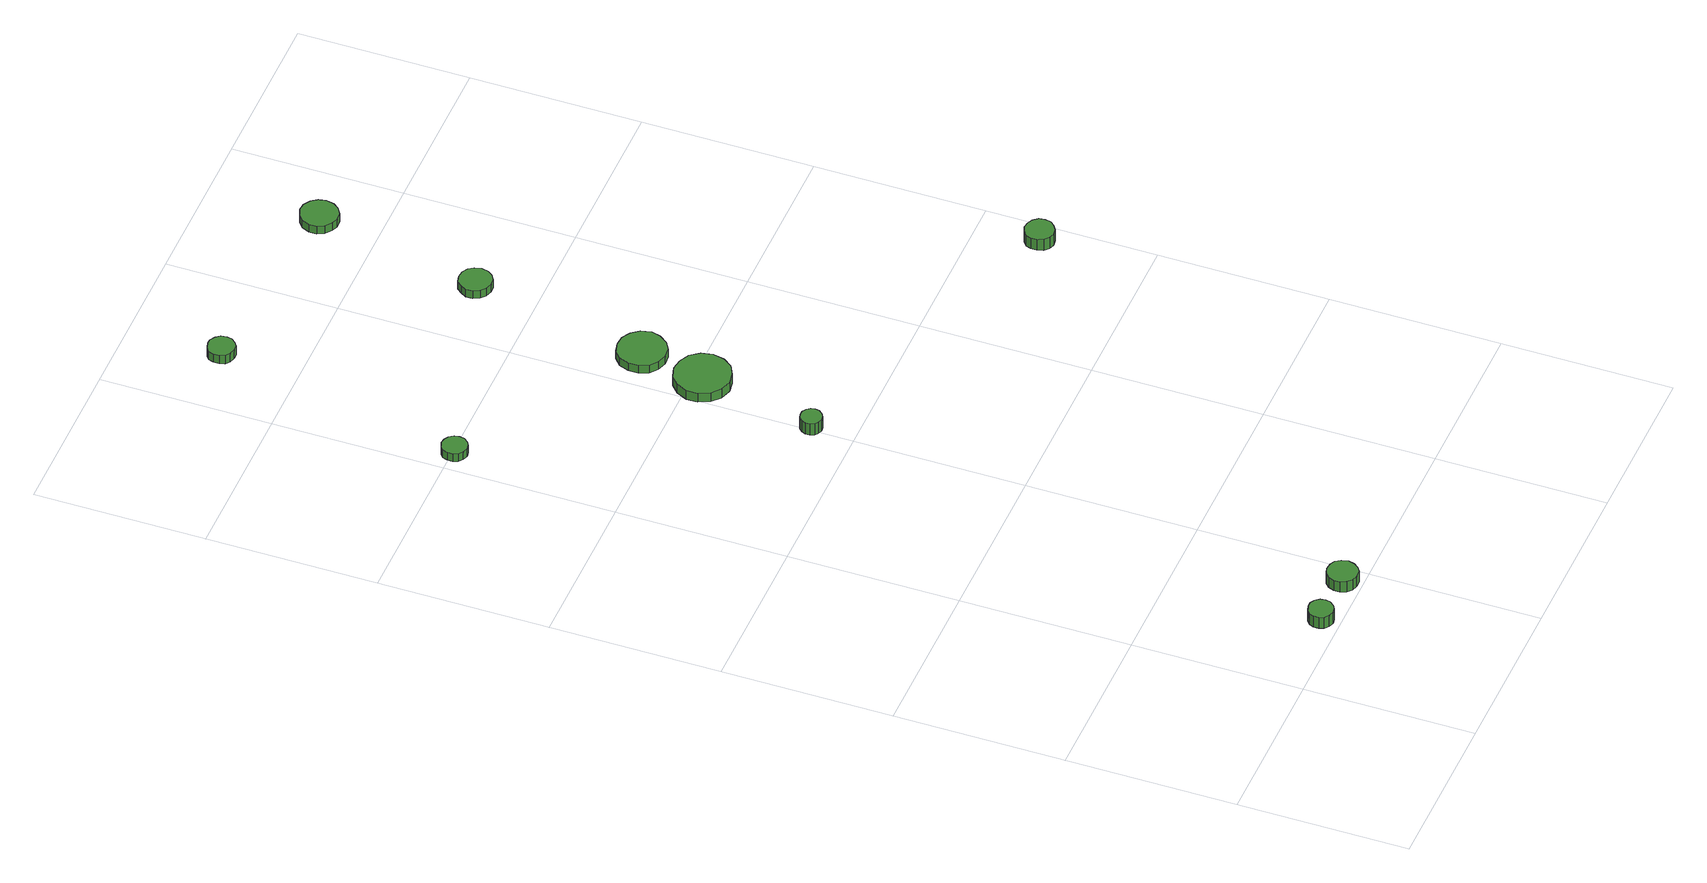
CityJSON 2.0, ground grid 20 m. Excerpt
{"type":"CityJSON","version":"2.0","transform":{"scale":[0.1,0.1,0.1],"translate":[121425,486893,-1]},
"CityObjects":{
"tree1":{"type":"SolitaryVegetationObject","attributes":{"function":"something"}},
"tree2":{"type":"SolitaryVegetationObject","attributes":{"function":"something"},"geometry":[{"type":"MultiSurface","lod":"1","boundaries":[[[0,1,2,3,4,5,6,7,8,9,10,11,12,13,14]],[[15,16,17,18,19,20,21,22,23,24,25,26,27,28,29]],[[0,29,28,1]],[[1,28,27,2]],[[2,27,26,3]],[[3,26,25,4]],[[4,25,24,5]],[[5,24,23,6]],[[6,23,22,7]],[[7,22,21,8]],[[8,21,20,9]],[[9,20,19,10]],[[10,19,18,11]],[[11,18,17,12]],[[12,17,16,13]],[[13,16,15,14]],[[14,15,29,0]]]}]},
"tree3":{"type":"SolitaryVegetationObject","attributes":{"function":"something"},"geometry":[{"type":"MultiSurface","lod":"1","boundaries":[[[30,31,32,33,34,35,36,37,38,39,40,41,42,43,44]],[[45,46,47,48,49,50,51,52,53,54,55,56,57,58,59]],[[30,59,58,31]],[[31,58,57,32]],[[32,57,56,33]],[[33,56,55,34]],[[34,55,54,35]],[[35,54,53,36]],[[36,53,52,37]],[[37,52,51,38]],[[38,51,50,39]],[[39,50,49,40]],[[40,49,48,41]],[[41,48,47,42]],[[42,47,46,43]],[[43,46,45,44]],[[44,45,59,30]]]}]},
"tree4":{"type":"SolitaryVegetationObject","attributes":{"function":"something"}},
"tree5":{"type":"SolitaryVegetationObject","attributes":{"function":"something"},"geometry":[{"type":"MultiSurface","lod":"1","boundaries":[[[60,61,62,63,64,65,66,67,68,69,70,71,72,73,74]],[[75,76,77,78,79,80,81,82,83,84,85,86,87,88,89]],[[60,89,88,61]],[[61,88,87,62]],[[62,87,86,63]],[[63,86,85,64]],[[64,85,84,65]],[[65,84,83,66]],[[66,83,82,67]],[[67,82,81,68]],[[68,81,80,69]],[[69,80,79,70]],[[70,79,78,71]],[[71,78,77,72]],[[72,77,76,73]],[[73,76,75,74]],[[74,75,89,60]]]}]},
"tree6":{"type":"SolitaryVegetationObject","attributes":{"function":"something"},"geometry":[{"type":"MultiSurface","lod":"1","boundaries":[[[90,91,92,93,94,95,96,97,98,99,100,101,102,103,104]],[[105,106,107,108,109,110,111,112,113,114,115,116,117,118,119]],[[90,119,118,91]],[[91,118,117,92]],[[92,117,116,93]],[[93,116,115,94]],[[94,115,114,95]],[[95,114,113,96]],[[96,113,112,97]],[[97,112,111,98]],[[98,111,110,99]],[[99,110,109,100]],[[100,109,108,101]],[[101,108,107,102]],[[102,107,106,103]],[[103,106,105,104]],[[104,105,119,90]]]}]},
"tree7":{"type":"SolitaryVegetationObject","attributes":{"function":"something"}},
"tree8":{"type":"SolitaryVegetationObject","attributes":{"function":"something"},"geometry":[{"type":"MultiSurface","lod":"1","boundaries":[[[120,121,122,123,124,125,126,127,128,129,130,131,132,133,134]],[[135,136,137,138,139,140,141,142,143,144,145,146,147,148,149]],[[120,149,148,121]],[[121,148,147,122]],[[122,147,146,123]],[[123,146,145,124]],[[124,145,144,125]],[[125,144,143,126]],[[126,143,142,127]],[[127,142,141,128]],[[128,141,140,129]],[[129,140,139,130]],[[130,139,138,131]],[[131,138,137,132]],[[132,137,136,133]],[[133,136,135,134]],[[134,135,149,120]]]}]},
"tree9":{"type":"SolitaryVegetationObject","attributes":{"function":"something"},"geometry":[{"type":"MultiSurface","lod":"1","boundaries":[[[150,151,152,153,154,155,156,157,158,159,160,161,162,163,164]],[[165,166,167,168,169,170,171,172,173,174,175,176,177,178,179]],[[150,179,178,151]],[[151,178,177,152]],[[152,177,176,153]],[[153,176,175,154]],[[154,175,174,155]],[[155,174,173,156]],[[156,173,172,157]],[[157,172,171,158]],[[158,171,170,159]],[[159,170,169,160]],[[160,169,168,161]],[[161,168,167,162]],[[162,167,166,163]],[[163,166,165,164]],[[164,165,179,150]]]}]},
"tree10":{"type":"SolitaryVegetationObject","attributes":{"function":"something"},"geometry":[{"type":"MultiSurface","lod":"1","boundaries":[[[180,181,182,183,184,185,186,187,188,189,190,191,192,193,194]],[[195,196,197,198,199,200,201,202,203,204,205,206,207,208,209]],[[180,209,208,181]],[[181,208,207,182]],[[182,207,206,183]],[[183,206,205,184]],[[184,205,204,185]],[[185,204,203,186]],[[186,203,202,187]],[[187,202,201,188]],[[188,201,200,189]],[[189,200,199,190]],[[190,199,198,191]],[[191,198,197,192]],[[192,197,196,193]],[[193,196,195,194]],[[194,195,209,180]]]}]},
"tree11":{"type":"SolitaryVegetationObject","attributes":{"function":"something"},"geometry":[{"type":"MultiSurface","lod":"1","boundaries":[[[210,211,212,213,214,215,216,217,218,219,220,221,222,223,224]],[[225,226,227,228,229,230,231,232,233,234,235,236,237,238,239]],[[210,239,238,211]],[[211,238,237,212]],[[212,237,236,213]],[[213,236,235,214]],[[214,235,234,215]],[[215,234,233,216]],[[216,233,232,217]],[[217,232,231,218]],[[218,231,230,219]],[[219,230,229,220]],[[220,229,228,221]],[[221,228,227,222]],[[222,227,226,223]],[[223,226,225,224]],[[224,225,239,210]]]}]},
"tree12":{"type":"SolitaryVegetationObject","attributes":{"function":"something"}},
"tree13":{"type":"SolitaryVegetationObject","attributes":{"function":"something"},"geometry":[{"type":"MultiSurface","lod":"1","boundaries":[[[240,241,242,243,244,245,246,247,248,249,250,251,252,253,254]],[[255,256,257,258,259,260,261,262,263,264,265,266,267,268,269]],[[240,269,268,241]],[[241,268,267,242]],[[242,267,266,243]],[[243,266,265,244]],[[244,265,264,245]],[[245,264,263,246]],[[246,263,262,247]],[[247,262,261,248]],[[248,261,260,249]],[[249,260,259,250]],[[250,259,258,251]],[[251,258,257,252]],[[252,257,256,253]],[[253,256,255,254]],[[254,255,269,240]]]}]},
"tree14":{"type":"SolitaryVegetationObject","attributes":{"function":"something"},"geometry":[{"type":"MultiSurface","lod":"1","boundaries":[[[270,271,272,273,274,275,276,277,278,279,280,281,282,283,284]],[[285,286,287,288,289,290,291,292,293,294,295,296,297,298,299]],[[270,299,298,271]],[[271,298,297,272]],[[272,297,296,273]],[[273,296,295,274]],[[274,295,294,275]],[[275,294,293,276]],[[276,293,292,277]],[[277,292,291,278]],[[278,291,290,279]],[[279,290,289,280]],[[280,289,288,281]],[[281,288,287,282]],[[282,287,286,283]],[[283,286,285,284]],[[284,285,299,270]]]}]}
},
"vertices":[
[125,22,25],[124,28,25],[120,33,25],[115,36,25],[109,36,25],[103,34,25],[98,30,25],[96,25,25],[96,19,25],[98,13,25],[103,9,25],[109,7,25],[115,8,25],[120,11,25],[124,16,25],[124,16,9],[120,11,9],[115,8,9],[109,7,9],[103,9,9],[98,13,9],[96,19,9],[96,25,9],[98,30,9],[103,34,9],[109,36,9],[115,36,9],[120,33,9],[124,28,9],[125,22,9],
[195,22,23],[193,30,23],[189,36,23],[183,39,23],[175,40,23],[168,38,23],[163,33,23],[160,26,23],[160,19,23],[163,12,23],[168,7,23],[175,5,23],[183,5,23],[189,9,23],[193,15,23],[193,15,8],[189,9,8],[183,5,8],[175,5,8],[168,7,8],[163,12,8],[160,19,8],[160,26,8],[163,33,8],[168,38,8],[175,40,8],[183,39,8],[189,36,8],[193,30,8],[195,22,8],
[43,998,17],[42,1004,17],[38,1009,17],[33,1012,17],[27,1013,17],[21,1011,17],[16,1007,17],[14,1001,17],[14,995,17],[16,989,17],[21,985,17],[27,983,17],[33,984,17],[38,987,17],[42,992,17],[42,992,6],[38,987,6],[33,984,6],[27,983,6],[21,985,6],[16,989,6],[14,995,6],[14,1001,6],[16,1007,6],[21,1011,6],[27,1013,6],[33,1012,6],[38,1009,6],[42,1004,6],[43,998,6],
[217,651,23],[216,656,23],[213,660,23],[208,663,23],[203,663,23],[198,662,23],[194,658,23],[192,653,23],[192,648,23],[194,643,23],[198,640,23],[203,638,23],[208,639,23],[213,642,23],[216,646,23],[216,646,7],[213,642,7],[208,639,7],[203,638,7],[198,640,7],[194,643,7],[192,648,7],[192,653,7],[194,658,7],[198,662,7],[203,663,7],[208,663,7],[213,660,7],[216,656,7],[217,651,7],
[264,788,19],[261,801,19],[253,812,19],[241,818,19],[228,820,19],[215,816,19],[205,807,19],[199,794,19],[199,781,19],[205,768,19],[215,759,19],[228,755,19],[241,757,19],[253,763,19],[261,774,19],[261,774,6],[253,763,6],[241,757,6],[228,755,6],[215,759,6],[205,768,6],[199,781,6],[199,794,6],[205,807,6],[215,816,6],[228,820,6],[241,818,6],[253,812,6],[261,801,6],[264,788,6],
[102,1291,18],[101,1298,18],[97,1303,18],[91,1307,18],[85,1307,18],[78,1305,18],[73,1301,18],[71,1295,18],[71,1288,18],[73,1282,18],[78,1278,18],[85,1276,18],[91,1276,18],[97,1280,18],[101,1285,18],[101,1285,6],[97,1280,6],[91,1276,6],[85,1276,6],[78,1278,6],[73,1282,6],[71,1288,6],[71,1295,6],[73,1301,6],[78,1305,6],[85,1307,6],[91,1307,6],[97,1303,6],[101,1298,6],[102,1291,6],
[276,864,17],[273,876,17],[266,885,17],[256,891,17],[244,892,17],[233,889,17],[224,881,17],[220,870,17],[220,858,17],[224,847,17],[233,840,17],[244,836,17],[256,837,17],[266,843,17],[273,853,17],[273,853,6],[266,843,6],[256,837,6],[244,836,6],[233,840,6],[224,847,6],[220,858,6],[220,870,6],[224,881,6],[233,889,6],[244,892,6],[256,891,6],[266,885,6],[273,876,6],[276,864,6],
[306,1073,17],[304,1081,17],[300,1087,17],[293,1091,17],[285,1092,17],[277,1090,17],[272,1084,17],[268,1077,17],[268,1069,17],[272,1062,17],[277,1057,17],[285,1054,17],[293,1055,17],[300,1059,17],[304,1065,17],[304,1065,6],[300,1059,6],[293,1055,6],[285,1054,6],[277,1057,6],[272,1062,6],[268,1069,6],[268,1077,6],[272,1084,6],[277,1090,6],[285,1092,6],[293,1091,6],[300,1087,6],[304,1081,6],[306,1073,6],
[348,1270,17],[346,1279,17],[341,1286,17],[333,1291,17],[324,1292,17],[316,1289,17],[309,1283,17],[305,1274,17],[305,1265,17],[309,1257,17],[316,1251,17],[324,1248,17],[333,1249,17],[341,1254,17],[346,1261,17],[346,1261,6],[341,1254,6],[333,1249,6],[324,1248,6],[316,1251,6],[309,1257,6],[305,1265,6],[305,1274,6],[309,1283,6],[316,1289,6],[324,1292,6],[333,1291,6],[341,1286,6],[346,1279,6],[348,1270,6],
[593,528,23],[592,535,23],[587,541,23],[581,544,23],[574,545,23],[568,543,23],[562,538,23],[560,532,23],[560,525,23],[562,518,23],[568,513,23],[574,511,23],[581,512,23],[587,516,23],[592,521,23],[592,521,7],[587,516,7],[581,512,7],[574,511,7],[568,513,7],[562,518,7],[560,525,7],[560,532,7],[562,538,7],[568,543,7],[574,545,7],[581,544,7],[587,541,7],[592,535,7],[593,528,7]
]}
